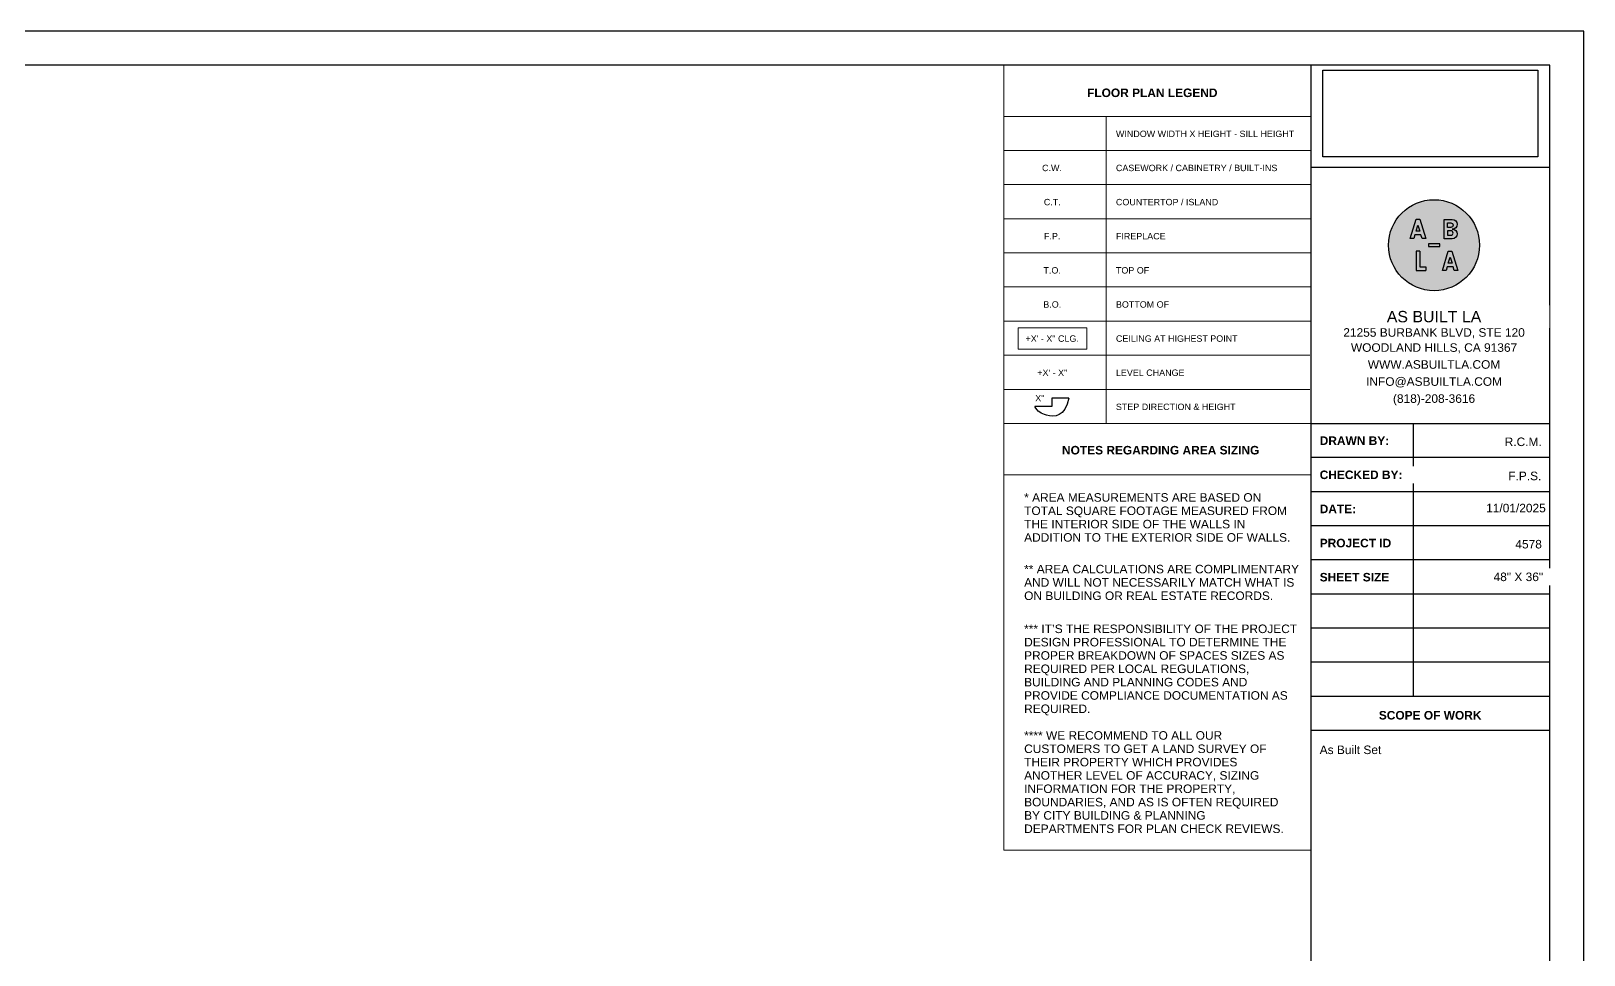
# Model space of a CAD drawing. Header units: inches. Extents: x -2078 to 106214, y -964 to 6385.
# Drawn here: x 77086 to 78542, y 4366 to 5233 of the extents above; entities that cross this region are included whole.
import ezdxf

# ---------------------------------------------------------------- set-up
doc = ezdxf.new("R2010")
doc.units = ezdxf.units.IN
doc.header["$MEASUREMENT"] = 0
doc.set_wipeout_variables(frame=1)
for name, color, linetype, lineweight in [('A-ANNO', 2, 'Continuous', 5), ('A-DETAIL-2', 20, 'Continuous', 25), ('A-DETAIL-3', 40, 'Continuous', 15)]:
    doc.layers.add(name, color=color, linetype=linetype, lineweight=lineweight)
doc.layers.add('A-HATCH', color=9, linetype='Continuous')
doc.layers.add('A-TB', color=7, linetype='Continuous')
doc.styles.add('Arial_3', font='arial.ttf', dxfattribs={"height": 0.125})
doc.styles.add('Arial_5', font='arial.ttf', dxfattribs={"height": 0.09375})
doc.styles.add('Arial_B_2', font='arialbd.ttf', dxfattribs={"height": 0.125})
doc.styles.add('JC', font='arial.ttf', dxfattribs={"height": 0.125})
picture_1 = doc.add_image_def('image1.png', size_in_pixel=(151, 61))

# ---------------------------------------------------------------- blocks, each defined once
blk = doc.blocks.new('JC_TB_48x36 - JC_TB_3624-1264225-Floor Plans')
at = {"layer": 'A-TB'}
for p, q in [((47.997, 24.012), (-0.003, 24.012)), ((47.997, -11.988), (47.997, 24.012)), ((47.497, 23.512), (0.747, 23.512)), ((43.997, 23.512), (43.997, -11.488)), ((47.497, -11.488), (47.497, 23.512)), ((47.497, 22.012), (43.997, 22.012)), ((47.497, 18.262), (43.997, 18.262)), ((45.497, 18.262), (45.497, 14.263)), ((47.497, 17.762), (43.997, 17.762)), ((47.497, 17.263), (43.997, 17.263)), ((47.497, 16.763), (43.997, 16.763)), ((47.497, 16.263), (43.997, 16.263)), ((47.497, 15.763), (43.997, 15.763)), ((47.497, 15.263), (43.997, 15.263)), ((47.497, 14.763), (43.997, 14.763)), ((47.497, 14.263), (43.997, 14.263)), ((47.497, 13.763), (43.997, 13.763))]:
    blk.add_line(p, q, dxfattribs=at)
at = {"layer": 'A-TB', "insert": (45.182, 18.691), "char_height": 0.125, "width": 1.44556, "attachment_point": 1, "style": 'Arial_3', "bg_fill": 2}
blk.add_mtext('(818)-208-3616', dxfattribs=at)
at = {"layer": 'A-TB', "char_height": 0.125, "attachment_point": 1, "bg_fill": 2}
for s, insert, width, style in [('21255 Burbank Blvd, Ste 120', (44.596, 19.632), 2.74909, 'Arial_3'), ('INFO@ASBUILTLA.COM', (44.738, 18.941), 2.41138, 'Arial_3'), ('DRAWN BY:', (44.126, 18.073), 1.22463, 'Arial_B_2'), ('CHECKED BY:', (44.126, 17.573), 1.4645, 'Arial_B_2'), ('DATE:', (44.126, 17.073), 0.63441, 'Arial_B_2'), ('PROJECT ID', (44.126, 16.573), 1.26566, 'Arial_B_2'), ('SHEET SIZE', (44.126, 16.073), 1.23725, 'Arial_B_2'), ('48" X 36"', (46.673, 16.078), 0.87428, 'Arial_3'), ('SCOPE OF WORK', (44.992, 14.05), 1.82747, 'Arial_B_2')]:
    blk.add_mtext(s, dxfattribs=dict(at, insert=insert, width=width, style=style))
at = {"layer": 'A-TB', "insert": (44.513, 19.437), "char_height": 0.125, "width": 2.95425, "attachment_point": 1, "style": 'Arial_3', "bg_fill": 2}
blk.add_mtext('WOODLAND HILLS, CA 91367', dxfattribs=at)
at = {"layer": 'A-TB', "insert": (44.751, 19.191), "char_height": 0.125, "width": 2.37666, "attachment_point": 1, "style": 'Arial_3', "bg_fill": 2}
blk.add_mtext('WWW.ASBUILTLA.COM', dxfattribs=at)
blk = doc.blocks.new('Logo - ABLA - CAD Format')
at = {"layer": 'A-HATCH', "true_color": 0xc9ee63}
h = blk.add_hatch(color=71, dxfattribs=at)
h.dxf.hatch_style = 1
h.paths.add_polyline_path([(-0.707, 0.887), (-0.79, 0.617), (-0.624, 0.617)], flags=0)
h.paths.add_polyline_path([(0.595, 0.782), (0.736, 0.782, 1), (0.736, 0.977), (0.595, 0.977)], flags=0)
h.paths.add_polyline_path([(0.595, 0.438), (0.736, 0.438, 1), (0.736, 0.632), (0.595, 0.632)], flags=0)
h.paths.add_polyline_path([(0.624, -0.797), (0.79, -0.797), (0.707, -0.527)], flags=0)
h.paths.add_polyline_path([(-2, 0, 1), (2, 0, 1)])
h.paths.add_polyline_path([(0.803, 0.283), (0.44, 0.283), (0.44, 1.132), (0.803, 1.132, -1), (0.803, 0.707, -1)], flags=16)
h.paths.add_polyline_path([(0.736, 0.438), (0.595, 0.438), (0.595, 0.632), (0.736, 0.632, -1)], flags=0)
h.paths.add_polyline_path([(0.787, -0.267), (1.048, -1.116), (0.888, -1.116), (0.839, -0.957), (0.575, -0.957), (0.526, -1.116), (0.367, -1.116), (0.627, -0.267)], flags=16)
h.paths.add_polyline_path([(0.736, 0.782), (0.595, 0.782), (0.595, 0.977), (0.736, 0.977, -1)], flags=0)
h.paths.add_polyline_path([(0.707, -0.527), (0.79, -0.797), (0.624, -0.797)], flags=0)
h.paths.add_polyline_path([(0.25, 0.062), (0.25, -0.062), (-0.25, -0.062), (-0.25, 0.062)], flags=16)
h.paths.add_polyline_path([(-0.367, 0.298), (-0.526, 0.298), (-0.575, 0.458), (-0.839, 0.458), (-0.888, 0.298), (-1.048, 0.298), (-0.787, 1.147), (-0.627, 1.147)], flags=16)
h.paths.add_polyline_path([(-0.627, -0.267), (-0.627, -0.957), (-0.367, -0.957), (-0.367, -1.116), (-0.787, -1.116), (-0.787, -0.267)], flags=16)
h.paths.add_polyline_path([(-0.624, 0.617), (-0.79, 0.617), (-0.707, 0.887)], flags=0)
at = {"layer": 'A-HATCH'}
h = blk.add_hatch(color=250, dxfattribs=at)
h.dxf.hatch_style = 1
h.paths.add_polyline_path([(-0.627, 1.147), (-0.787, 1.147), (-1.048, 0.298), (-0.888, 0.298), (-0.839, 0.458), (-0.575, 0.458), (-0.526, 0.298), (-0.367, 0.298)])
h.paths.add_polyline_path([(-0.624, 0.617), (-0.79, 0.617), (-0.707, 0.887)], flags=16)
h.paths.add_polyline_path([(0.44, 0.283), (0.803, 0.283, 1), (0.803, 0.707, 1), (0.803, 1.132), (0.44, 1.132)])
h.paths.add_polyline_path([(0.595, 0.438), (0.595, 0.632), (0.736, 0.632, -1), (0.736, 0.438)], flags=16)
h.paths.add_polyline_path([(0.595, 0.782), (0.595, 0.977), (0.736, 0.977, -1), (0.736, 0.782)], flags=16)
h.paths.add_polyline_path([(0.367, -1.116), (0.526, -1.116), (0.575, -0.957), (0.839, -0.957), (0.888, -1.116), (1.048, -1.116), (0.787, -0.267), (0.627, -0.267)])
h.paths.add_polyline_path([(0.707, -0.527), (0.79, -0.797), (0.624, -0.797)], flags=16)
h.paths.add_polyline_path([(0.25, -0.062), (0.25, 0.062), (-0.25, 0.062), (-0.25, -0.062)])
h.paths.add_polyline_path([(-0.787, -1.116), (-0.367, -1.116), (-0.367, -0.957), (-0.627, -0.957), (-0.627, -0.267), (-0.787, -0.267)])
at = {"layer": 'A-HATCH', "true_color": 0xc9ee63}
h = blk.add_hatch(color=71, dxfattribs=at)
h.dxf.hatch_style = 1
h.paths.add_polyline_path([(-0.707, 0.887), (-0.79, 0.617), (-0.624, 0.617)])
h.paths.add_polyline_path([(0.736, 0.782, 1), (0.736, 0.977), (0.595, 0.977), (0.595, 0.782)])
h.paths.add_polyline_path([(0.595, 0.632), (0.595, 0.438), (0.736, 0.438, 1), (0.736, 0.632)])
h.paths.add_polyline_path([(0.624, -0.797), (0.79, -0.797), (0.707, -0.527)])
blk.add_circle((0, 0), 2)
at = {"layer": 'A-HATCH', "color": 250}
for points in [[(-0.627, 1.147), (-0.367, 0.298), (-0.526, 0.298), (-0.575, 0.458), (-0.839, 0.458), (-0.888, 0.298), (-1.048, 0.298), (-0.787, 1.147)], [(-0.707, 0.887), (-0.624, 0.617), (-0.79, 0.617)], [(0.25, 0.062), (-0.25, 0.062), (-0.25, -0.062), (0.25, -0.062)], [(0.787, -0.267), (1.048, -1.116), (0.888, -1.116), (0.839, -0.957), (0.575, -0.957), (0.526, -1.116), (0.367, -1.116), (0.627, -0.267)], [(0.707, -0.527), (0.79, -0.797), (0.624, -0.797)]]:
    blk.add_lwpolyline(points, close=True, dxfattribs=at)
for points in [[(0.803, 0.707, -1), (0.803, 0.283), (0.44, 0.283), (0.44, 1.132), (0.803, 1.132, -1)], [(0.595, 0.977), (0.736, 0.977, -1), (0.736, 0.782), (0.595, 0.782)], [(0.595, 0.438), (0.736, 0.438, 1), (0.736, 0.632), (0.595, 0.632)]]:
    blk.add_lwpolyline(points, format="xyb", close=True, dxfattribs=at)
for points in [[(-0.787, -0.267), (-0.787, -1.116), (-0.367, -1.116)], [(-0.627, -0.267), (-0.787, -0.267)], [(-0.627, -0.267), (-0.627, -0.957), (-0.367, -0.957)], [(-0.367, -0.957), (-0.367, -1.116)]]:
    blk.add_lwpolyline(points, dxfattribs=at)
blk = doc.blocks.new('TB-INFO-ABLA')
blk.add_wipeout([(168, 180), (168, 0), (0, 0), (0, 180)])
blk.add_wipeout([(168, 180), (168, 0), (0, 0), (0, 180)])
at = {"xscale": 16, "yscale": 16, "zscale": 16}
blk.add_blockref('Logo - ABLA - CAD Format', (86.6, 125.4), dxfattribs=at)
at = {"char_height": 6, "width": 168.619, "attachment_point": 2, "style": 'JC', "bg_fill": 2}
for s, insert in [('21255 BURBANK BLVD, STE 120', (86.6, 67)), ('(818)-208-3616', (86.6, 20.5))]:
    blk.add_mtext(s, dxfattribs=dict(at, insert=insert))
for s, insert in [('WOODLAND HILLS, CA 91367', (86.6, 56.4)), ('INFO@ASBUILTLA.COM', (86.6, 32.5))]:
    blk.add_mtext(s, dxfattribs=dict(at, insert=insert))
at = {"insert": (86.6, 44.5), "char_height": 6, "width": 168.619, "attachment_point": 2, "style": 'JC', "bg_fill": 2}
blk.add_mtext('WWW.ASBUILTLA.COM', dxfattribs=at)
blk.add_lwpolyline([(168, 180), (0, 180), (0, 0), (168, 0)], close=True)
at = {"insert": (86.6, 75.1), "char_height": 8, "width": 154.347, "attachment_point": 5, "style": 'JC', "bg_fill": 2}
blk.add_mtext('AS BUILT LA ', dxfattribs=at)

msp = doc.modelspace()

# ---------------------------------------------------------------- linework, layer by layer
at = {"layer": 'A-DETAIL-2'}
for p, q in [((78042.992, 4880.724), (78026.992, 4880.724)), ((78058.992, 4888.555), (78042.992, 4888.555)), ((78042.992, 4888.555), (78042.992, 4880.724))]:
    msp.add_line(p, q, dxfattribs=at)
msp.add_open_spline([(78058.992, 4888.555), (78055.497, 4870.574), (78037.793, 4870.574), (78029.552, 4875.974), (78026.992, 4880.724)], degree=3, knots=[0, 0, 0, 0, 0.0199103671, 0.0342127174, 0.0342127174, 0.0342127174, 0.0342127174], dxfattribs=at)
at = {"layer": 'A-DETAIL-3', "lineweight": 9}
for p, q in [((78285.88, 5200.663), (77997.88, 5200.663)), ((77997.88, 5200.663), (77997.88, 4864.663)), ((77997.88, 5200.663), (77997.88, 4464.663)), ((78285.88, 4864.663), (78285.88, 5200.663)), ((78285.88, 5200.663), (78285.88, 5152.663)), ((78285.88, 5152.663), (77997.88, 5152.663)), ((78093.88, 5152.663), (78093.88, 4864.663)), ((78285.88, 5120.663), (77997.88, 5120.663)), ((78285.88, 5088.663), (77997.88, 5088.663)), ((78285.88, 5056.663), (77997.88, 5056.663)), ((78285.88, 5024.663), (77997.88, 5024.663)), ((78285.88, 4992.663), (77997.88, 4992.663)), ((78285.88, 4960.663), (77997.88, 4960.663)), ((78285.88, 4928.663), (77997.88, 4928.663)), ((78285.88, 4896.663), (77997.88, 4896.663)), ((78285.88, 4864.663), (77997.88, 4864.663)), ((77997.88, 4864.663), (77997.88, 4464.663)), ((78285.88, 4864.663), (77997.88, 4864.663)), ((77997.88, 4816.663), (78285.88, 4816.663)), ((77997.88, 4464.663), (78285.88, 4464.663))]:
    msp.add_line(p, q, dxfattribs=at)

# ---------------------------------------------------------------- texts
at = {"layer": 'A-ANNO', "lineweight": 50, "char_height": 8, "attachment_point": 1}
for s, insert, width, style in [('FLOOR PLAN LEGEND', (78076.011, 5178.754), 147.46, 'Arial_B_2'), ('NOTES REGARDING AREA SIZING', (78052.529, 4843.628), 221.998, 'Arial_B_2'), ('* AREA MEASUREMENTS ARE BASED ON ', (78017.029, 4799.303), 273.508, 'Arial_3'), ('TOTAL SQUARE FOOTAGE MEASURED FROM ', (78017.029, 4786.803), 302.394, 'Arial_3'), ('ADDITION TO THE EXTERIOR SIDE OF WALLS.', (78017.029, 4761.803), 303.202, 'Arial_3'), ('THE INTERIOR SIDE OF THE WALLS IN ', (78017.029, 4774.303), 256.136, 'Arial_3'), ('** AREA CALCULATIONS ARE COMPLIMENTARY ', (78017.029, 4732.106), 315.928, 'Arial_3'), ('AND WILL NOT NECESSARILY MATCH WHAT IS ', (78017.029, 4719.606), 312.09, 'Arial_3'), ('ON BUILDING OR REAL ESTATE RECORDS.', (78017.029, 4707.106), 283.002, 'Arial_3'), ('*** IT', (78017.029, 4676.108), 31.714, 'Arial_3'), ('’', (78043.196, 4676.108), 3.03, 'Arial_3'), ('S THE RESPONSIBILITY OF THE PROJECT ', (78045.696, 4676.108), 279.972, 'Arial_3'), ('DESIGN PROFESSIONAL TO DETERMINE THE ', (78017.029, 4663.608), 301.99, 'Arial_3'), ('PROPER BREAKDOWN OF SPACES SIZES AS ', (78017.029, 4651.108), 300.98, 'Arial_3'), ('REQUIRED PER LOCAL REGULATIONS, ', (78017.029, 4638.608), 259.57, 'Arial_3'), ('BUILDING AND PLANNING CODES AND ', (78017.029, 4626.108), 257.146, 'Arial_3'), ('PROVIDE COMPLIANCE DOCUMENTATION AS ', (78017.029, 4613.608), 303, 'Arial_3'), ('REQUIRED.', (78017.029, 4601.108), 75.144, 'Arial_3'), ('**** WE RECOMMEND TO ALL OUR ', (78017.029, 4576.111), 228.866, 'Arial_3'), ('CUSTOMERS TO GET A LAND SURVEY OF ', (78017.029, 4563.611), 279.366, 'Arial_3'), ('THEIR PROPERTY WHICH PROVIDES ', (78017.029, 4551.111), 246.844, 'Arial_3'), ('ANOTHER LEVEL OF ACCURACY, SIZING ', (78017.029, 4538.611), 271.084, 'Arial_3'), ('BOUNDARIES, AND AS IS OFTEN REQUIRED ', (78017.029, 4513.611), 293.102, 'Arial_3'), ('INFORMATION FOR THE PROPERTY, ', (78017.029, 4526.111), 243.814, 'Arial_3'), ('BY CITY BUILDING & PLANNING ', (78017.029, 4501.111), 210.282, 'Arial_3'), ('DEPARTMENTS FOR PLAN CHECK REVIEWS.', (78017.029, 4488.611), 295.728, 'Arial_3')]:
    msp.add_mtext(s, dxfattribs=dict(at, insert=insert, width=width, style=style))
at = {"layer": 'A-ANNO', "char_height": 6, "attachment_point": 1, "style": 'Arial_5'}
for s, insert, width in [('WINDOW WIDTH X HEIGHT - SILL HEIGHT', (78103.088, 5139.28), 205.232), ('C.W.', (78033.829, 5107.28), 23.23), ('CASEWORK / CABINETRY / BUILT-INS', (78103.088, 5107.28), 185.436), ('C.T.', (78035.495, 5075.28), 19.392), ('COUNTERTOP / ISLAND', (78103.088, 5075.28), 117.766), ('F.P.', (78035.662, 5043.28), 18.786), ('FIREPLACE', (78103.088, 5043.28), 56.964), ('T.O.', (78035.162, 5011.28), 19.998), ('TOP OF', (78103.088, 5011.28), 38.38), ('B.O.', (78034.995, 4979.28), 20.604), ('BOTTOM OF ', (78103.088, 4979.28), 64.236), ('+X\' - X" CLG.', (78018.335, 4947.28), 61.004), ('CEILING AT HIGHEST POINT', (78103.088, 4947.28), 139.38), ('+X\' - X"', (78029.329, 4915.28), 34.138), ('LEVEL CHANGE', (78103.088, 4915.28), 78.982), ('X"', (78027.413, 4891.438), 10.302), ('STEP DIRECTION & HEIGHT', (78103.088, 4883.28), 137.36)]:
    msp.add_mtext(s, dxfattribs=dict(at, insert=insert, width=width))
at = {"layer": 'A-TB', "char_height": 8, "attachment_point": 1, "style": 'Arial_3', "bg_fill": 3, "box_fill_scale": 1.25, "bg_fill_color": 256, "bg_fill_true_color": 13158600, "bg_fill_transparency": 0}
for s, insert, width in [('R.C.M.', (78467.57, 4851.482), 42.016), ('F.P.S.', (78470.921, 4819.482), 37.976), ('4578', (78477.573, 4755.482), 29.896), ('As Built Set', (78294.12, 4562.649), 70.498)]:
    msp.add_mtext(s, dxfattribs=dict(at, insert=insert, width=width))

# ---------------------------------------------------------------- next in the draw order: linework, layer by layer
at = {"layer": 'A-DETAIL-3', "lineweight": 9}
msp.add_line((78285.88, 4464.663), (78285.88, 4864.663), dxfattribs=at)

# ---------------------------------------------------------------- next in the draw order: block references
at = {"layer": 'A-TB', "xscale": 64, "yscale": 64, "zscale": 64}
msp.add_blockref('JC_TB_48x36 - JC_TB_3624-1264225-Floor Plans', (75470.08, 3695.863), dxfattribs=at)

# ---------------------------------------------------------------- next in the draw order: linework, layer by layer
at = {"layer": 'A-ANNO', "flags": 128}
msp.add_lwpolyline([(78011.382, 4954.233), (78075.68, 4954.233), (78075.68, 4934.317), (78011.382, 4934.317)], close=True, dxfattribs=at)

# ---------------------------------------------------------------- next in the draw order: block references
at = {"xscale": 1.333333333333333, "yscale": 1.333333333333333, "zscale": 1.333333333333333}
msp.add_blockref('TB-INFO-ABLA', (78285.88, 4864.663), dxfattribs=at)

# ---------------------------------------------------------------- next in the draw order: texts
at = {"layer": 'A-TB', "insert": (78450.179, 4789.351), "char_height": 8, "width": 52.52, "attachment_point": 1, "style": 'Arial_3', "bg_fill": 2}
msp.add_mtext('11/01/2025', dxfattribs=at)

# ---------------------------------------------------------------- next in the draw order: pictures from other files: only their frames are drawn
at = {"color": 7, "true_color": 0xffffff}
image = msp.add_image(picture_1, insert=(78296.985, 5114.596), size_in_units=(201.555, 81.423), dxfattribs=at)
image.dxf.flags = 15

doc.saveas('drawing.dxf')
